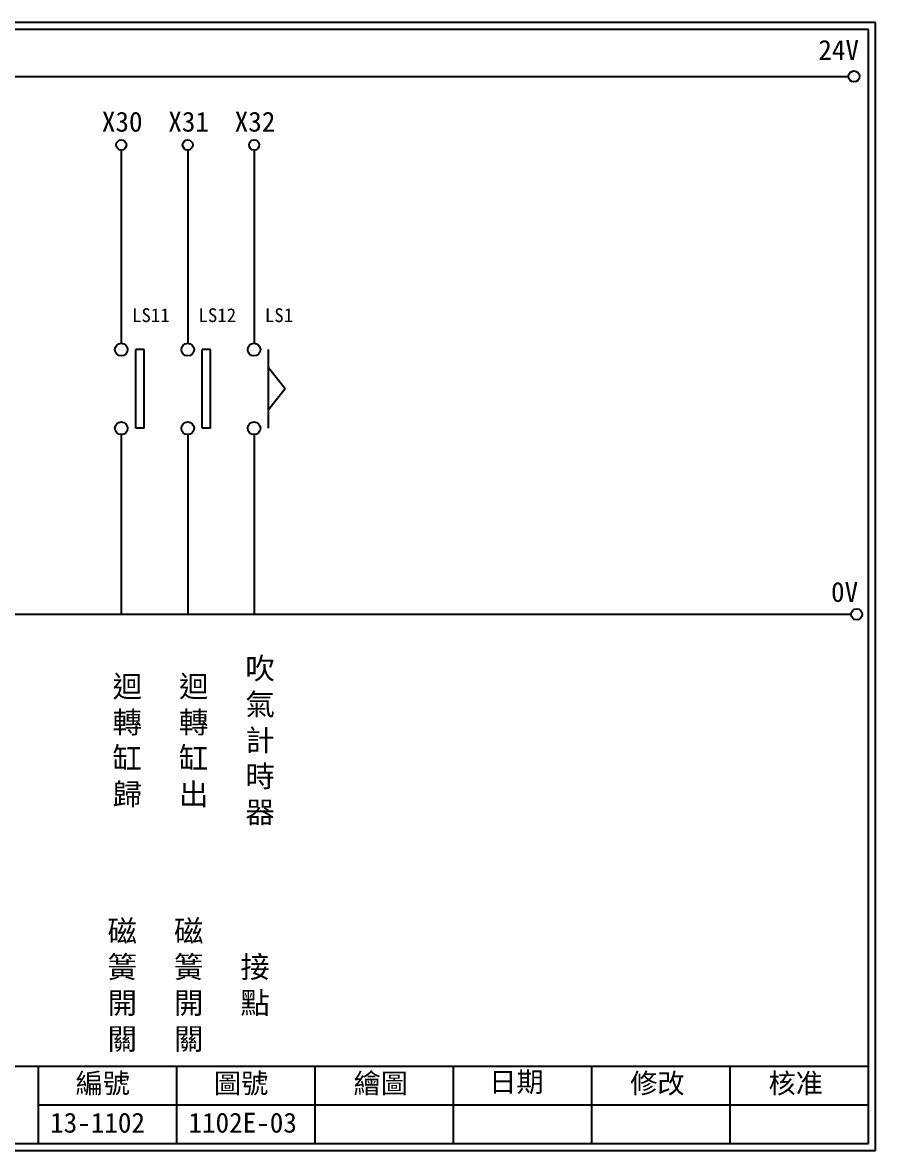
# Model space of a CAD drawing. Extents: x 325 to 612, y 3 to 207.
# Drawn here: x 458.2 to 612.3, y 3 to 207 of the extents above; entities that cross this region are included whole.
import ezdxf

# ---------------------------------------------------------------- set-up
doc = ezdxf.new("R2010")
doc.units = 0
doc.layers.get('0').update_dxf_attribs({"linetype": 'CONTINUOUS'})
doc.layers.add('圖框層', color=7, linetype='CONTINUOUS')
doc.layers.add('標尺寸層', color=3, linetype='CONTINUOUS')
doc.styles.add('CNS', font='romanc.shx', dxfattribs={"bigfont": 'chineset.shx'})
doc.styles.add('STSL', font='KAIU.TTF')

msp = doc.modelspace()

# ---------------------------------------------------------------- linework, layer by layer
for p, q in [((480.15, 147.83), (478.64, 147.83)), ((492.15, 147.83), (490.64, 147.83)), ((480.15, 133.6), (478.64, 133.6)), ((492.15, 133.6), (490.64, 133.6))]:
    msp.add_line(p, q)
for centre in [(608.44, 197.22), (608.92, 99.96)]:
    msp.add_circle(centre, 1)
at = {"layer": '圖框層', "color": 7}
for p, q in [((612.32, 206.97), (325.32, 206.97)), ((612.32, 3), (612.32, 206.97)), ((611.07, 205.72), (326.57, 205.72)), ((611.07, 4.25), (611.07, 205.72)), ((326.57, 18.25), (611.07, 18.25)), ((461.07, 4.25), (461.07, 18.25)), ((486.07, 4.25), (486.07, 18.25)), ((511.07, 4.25), (511.07, 18.25)), ((536.07, 4.25), (536.07, 18.25)), ((561.07, 4.25), (561.07, 18.25)), ((586.07, 4.25), (586.07, 18.25)), ((461.07, 11.25), (611.07, 11.25)), ((326.57, 4.25), (611.07, 4.25)), ((325.32, 3), (612.32, 3))]:
    msp.add_line(p, q, dxfattribs=at)
at = {"layer": '標尺寸層', "color": 7}
for p, q in [((329.84, 197.22), (607.44, 197.22)), ((476.04, 183.91), (476.04, 148.99)), ((488.04, 183.91), (488.04, 148.99)), ((500.04, 183.91), (500.04, 148.99)), ((478.64, 133.6), (478.64, 147.83)), ((480.15, 133.6), (480.15, 147.83)), ((490.64, 133.6), (490.64, 147.83)), ((492.15, 133.6), (492.15, 147.83)), ((502.64, 133.6), (502.64, 147.83)), ((476.04, 132.46), (476.04, 99.96)), ((476.04, 132.45), (476.04, 99.96)), ((488.04, 132.46), (488.04, 99.96)), ((488.04, 132.45), (488.04, 99.96)), ((500.04, 132.46), (500.04, 99.96)), ((500.04, 132.45), (500.04, 99.96)), ((330.05, 99.96), (607.92, 99.96))]:
    msp.add_line(p, q, dxfattribs=at)
at = {"layer": '標尺寸層'}
for q in [(502.64, 144.53), (502.64, 136.91)]:
    msp.add_line((505.64, 140.72), q, dxfattribs=at)
at = {"layer": '標尺寸層', "color": 7}
for centre, radius in [((476.04, 184.83), 0.92), ((488.04, 184.83), 0.92), ((500.04, 184.83), 0.92), ((476.04, 147.83), 1.15), ((488.04, 147.83), 1.15), ((500.04, 147.83), 1.15), ((476.04, 133.6), 1.15), ((488.04, 133.6), 1.15), ((500.04, 133.6), 1.15)]:
    msp.add_circle(centre, radius, dxfattribs=at)

# ---------------------------------------------------------------- texts
at = {"layer": '圖框層', "color": 4, "style": 'STSL'}
for s, height, p in [('24V', 3.6, (602, 200.22)), ('X30', 3.6, (472.53, 187.24)), ('X31', 3.6, (484.53, 187.24)), ('X32', 3.6, (496.53, 187.24)), ('LS11', 2.5, (477.99, 152.8)), ('LS12', 2.5, (489.99, 152.8)), ('LS1', 2.5, (501.99, 152.8)), ('0V', 3.6, (604.3, 102.2)), ('編號', 3.6, (467.78, 13.34)), ('圖號', 3.6, (492.78, 13.34)), ('繪圖', 3.6, (518.01, 13.34)), ('日期', 3.6, (542.54, 13.59)), ('修改', 3.6, (568.01, 13.34)), ('核准', 3.6, (593.01, 13.34)), ('13-1102', 3.6, (463.18, 6.22)), ('1102E-03', 3.6, (488.18, 6.22))]:
    msp.add_text(s, height=height, dxfattribs=at).set_placement(p)
at = {"layer": '標尺寸層', "color": 7, "char_height": 3.9, "width": 4.9608, "attachment_point": 5, "style": 'CNS'}
for s, insert in [('{\\fDFKai-SB|b0|i0|c136|p65;吹氣計時器}', (501.12, 76.97)), ('{\\fDFKai-SB|b0|i0|c136|p65;迴轉缸歸}', (477.12, 76.97)), ('{\\fDFKai-SB|b0|i0|c136|p65;迴轉缸出}', (489.12, 76.97)), ('{\\fDFKai-SB|b0|i0|c136|p65;磁簧開關}', (476.22, 32.72)), ('{\\fDFKai-SB|b0|i0|c136|p65;磁簧開關}', (488.22, 32.72)), ('{\\fDFKai-SB|b0|i0|c136|p65;接點}', (500.22, 32.72))]:
    msp.add_mtext(s, dxfattribs=dict(at, insert=insert))

doc.saveas('drawing.dxf')
